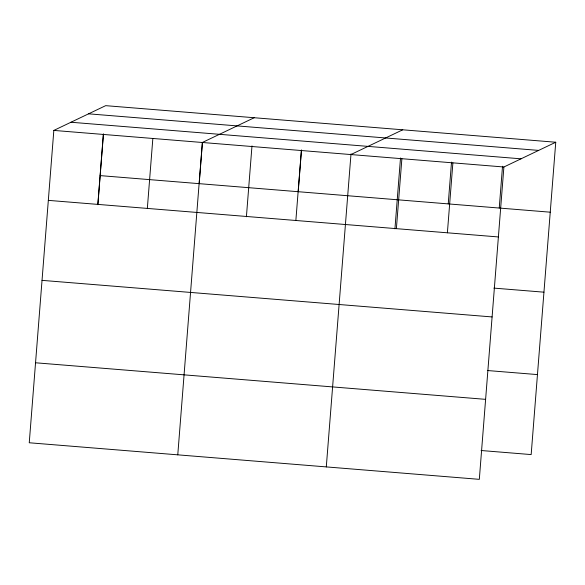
<?xml version="1.0" encoding="UTF-8"?>
<svg xmlns="http://www.w3.org/2000/svg" width="585" height="585" viewBox="0 0 585 585"><rect width="100%" height="100%" fill="white"/><g stroke="black" fill="none" stroke-linecap="round" stroke-linejoin="round"><path stroke-width="0.88" d="M555.75 142.235L105.68 105.658L53.835 130.418L29.25 442.765L479.32 479.342L503.897 166.996L555.75 142.235L531.165 454.582L481.067 450.509M97.834 204.392L103.34 134.44M97.885 204.699L103.465 133.819M147.34 208.421L152.846 138.462M177.774 454.837L202.352 142.484L254.204 117.724M199.192 183.661L202.41 142.777M246.409 216.772L251.989 145.892M295.864 220.486L301.37 150.535M298.204 191.704L301.494 149.914M326.291 466.91L351 153.935M394.933 228.837L400.513 157.957M396.381 228.655L401.888 158.703M448.227 203.894L451.518 162.103M447.386 232.801L452.892 162.849M499.239 208.041L502.522 166.25M350.876 154.557L402.729 129.797M88.569 113.826L538.639 150.404M70.946 122.243L521.008 158.82M53.835 130.418L503.897 166.996M100.174 175.61L550.244 212.187M48.328 200.37L498.391 236.947M493.85 288.105L543.948 292.178M42.032 280.361L492.102 316.938M487.363 370.524L537.461 374.59M35.546 362.78L485.616 399.35"/></g></svg>
